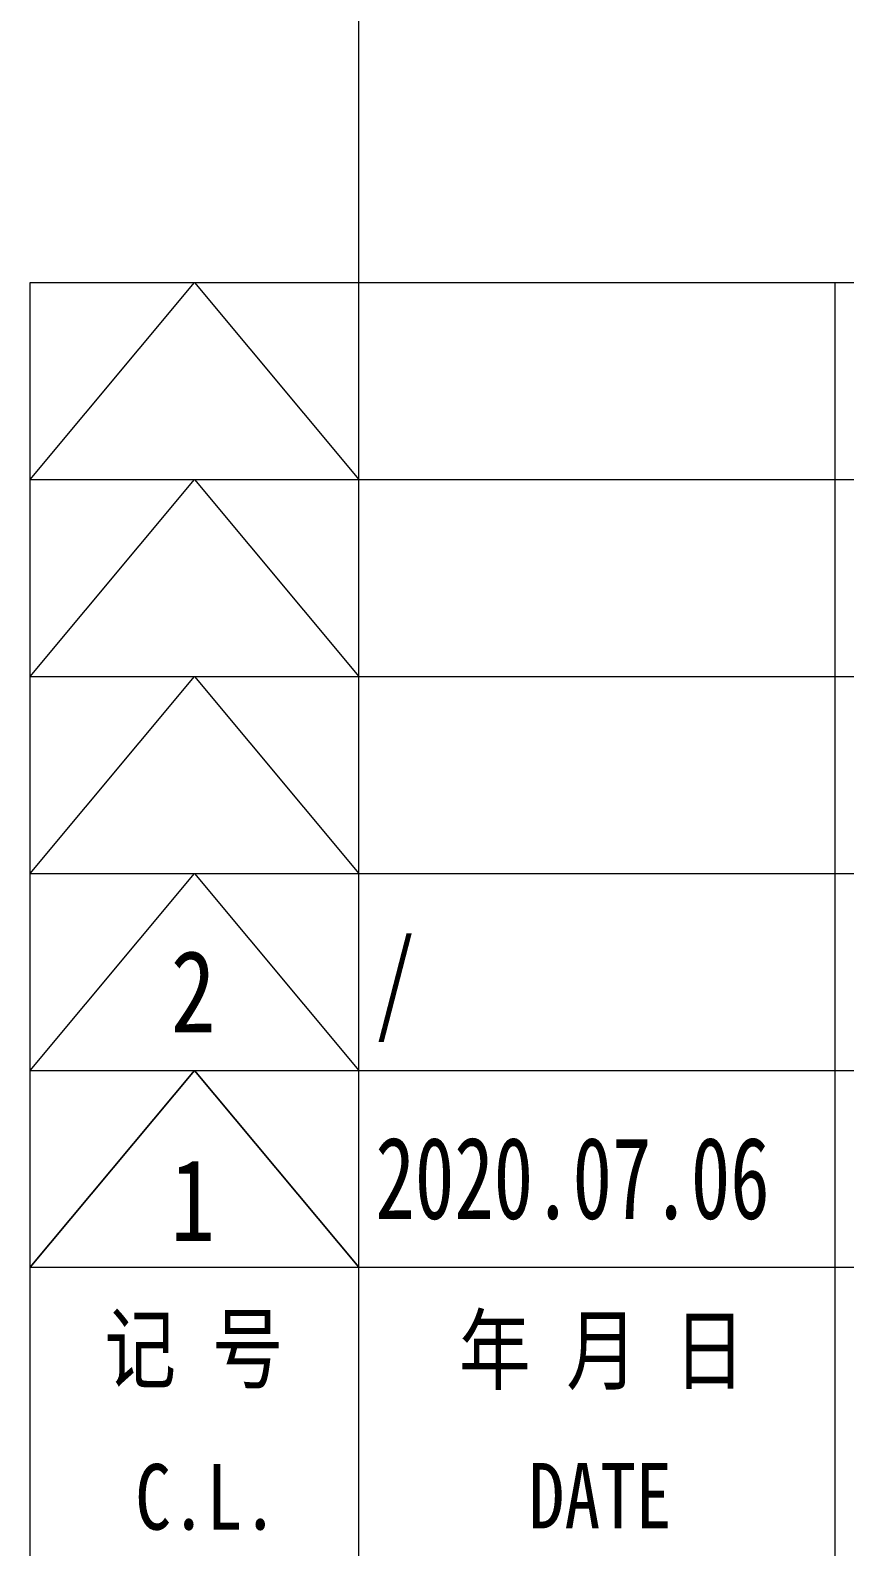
# Model space of a CAD drawing. Header units: millimetres. Extents: x 1333 to 129696, y -57210 to 105899.
# Drawn here: x 57109.1 to 57133.9, y 101114.4 to 101160.6 of the extents above; entities that cross this region are included whole.
import ezdxf
from ezdxf.enums import TextEntityAlignment as Align

# ---------------------------------------------------------------- set-up
doc = ezdxf.new("R2010")
doc.units = ezdxf.units.MM
doc.header["$LTSCALE"] = 0.5
doc.layers.add('图\\M+19E79\\M+195B6\\M+18E9A', color=7, linetype='Continuous')
doc.layers.add('图框', color=7, linetype='Continuous', lineweight=18)
doc.layers.add('标注线', color=3, linetype='Continuous', lineweight=18)
doc.styles.add('国标', font='simfang.ttf', dxfattribs={"width": 0.8})

# ---------------------------------------------------------------- blocks, each defined once
blk = doc.blocks.new('GZDEH零件A3图框V01版')
at = {"layer": '图框', "linetype": 'Continuous'}
for p, q in [((3157.49, -1749.461), (3272.49, -1749.461)), ((3157.49, -1832.961), (3157.49, -1749.461))]:
    blk.add_line(p, q, dxfattribs=at)
at = {"layer": '图框', "color": 9}
for p, q in [((3157.49, -1755.461), (3162.49, -1749.461)), ((3162.49, -1749.461), (3167.49, -1755.461)), ((3167.49, -1788.461), (3167.49, -1749.461)), ((3157.49, -1755.461), (3272.49, -1755.461)), ((3157.49, -1761.461), (3162.49, -1755.461)), ((3162.49, -1755.461), (3167.49, -1761.461)), ((3157.49, -1761.461), (3272.49, -1761.461)), ((3157.49, -1767.461), (3162.49, -1761.461)), ((3162.49, -1761.461), (3167.49, -1767.461)), ((3157.49, -1767.461), (3272.49, -1767.461)), ((3157.49, -1773.461), (3162.49, -1767.461)), ((3162.49, -1767.461), (3167.49, -1773.461)), ((3157.49, -1773.461), (3272.49, -1773.461)), ((3157.49, -1779.461), (3162.49, -1773.461)), ((3162.49, -1773.461), (3167.49, -1779.461)), ((3157.49, -1779.461), (3272.49, -1779.461))]:
    blk.add_line(p, q, dxfattribs=at)
at = {"layer": '图框', "color": 9, "linetype": 'Continuous'}
blk.add_line((3181.99, -1749.461), (3181.99, -1832.961), dxfattribs=at)
at = {"layer": '图框', "color": 9, "style": '国标', "width": 0.8}
for s, p in [('记 号', (3162.474, -1782.941)), ('年 月 日', (3174.902, -1782.985)), ('C.L.', (3162.86, -1787.454)), ('DATE', (3174.845, -1787.42))]:
    blk.add_text(s, height=2, dxfattribs=at).set_placement(p, align=Align.CENTER)
blk = doc.blocks.new('DEH A3')
at = {"layer": '图框'}
blk.add_blockref('GZDEH零件A3图框V01版', (-2857.49, 1846.461), dxfattribs=at)

msp = doc.modelspace()

# ---------------------------------------------------------------- linework, layer by layer
at = {"layer": '标注线'}
for p, q in [((57119.1, 101152.912), (57119.1, 101287.676)), ((57114.1, 101128.912), (57109.1, 101122.912)), ((57119.1, 101122.912), (57114.1, 101128.912)), ((57109.1, 101122.912), (57119.1, 101122.912))]:
    msp.add_line(p, q, dxfattribs=at)

# ---------------------------------------------------------------- block references
at = {"layer": '图框'}
msp.add_blockref('DEH A3', (56809.1, 101055.912), dxfattribs=at)

# ---------------------------------------------------------------- texts
at = {"layer": '图\\M+19E79\\M+195B6\\M+18E9A', "color": 3, "style": '国标'}
for s, width, p in [('/', 0.705904, (57119.61, 101130.384)), ('2', 0.8, (57113.378, 101130.068)), ('2020.07.06', 0.705904, (57119.61, 101124.384)), ('1', 0.8, (57113.367, 101123.708))]:
    msp.add_text(s, height=2.5, dxfattribs=dict(at, width=width)).set_placement(p)

doc.saveas('drawing.dxf')
